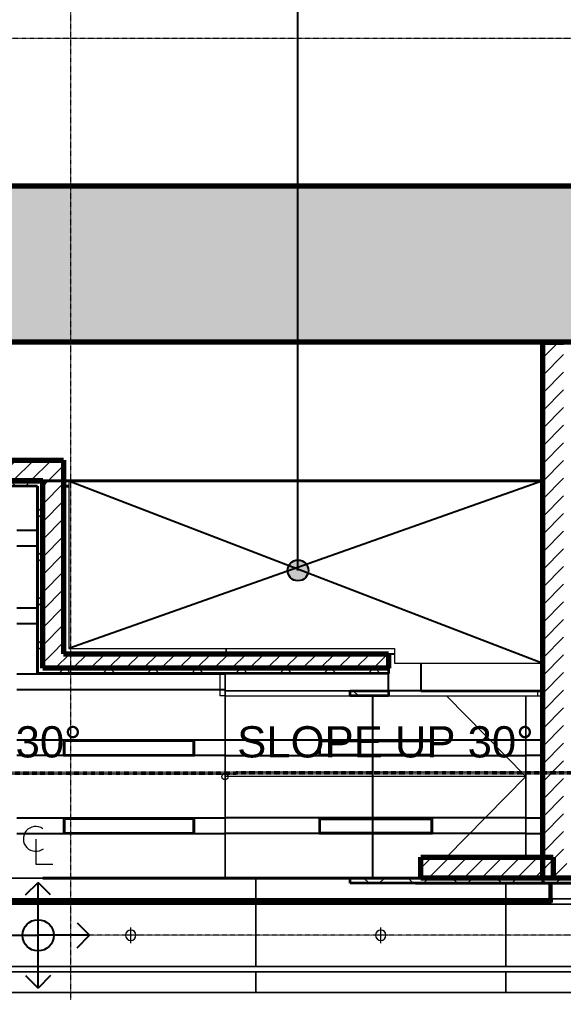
# Model space of a CAD drawing. Header units: millimetres. Extents: x -795739 to -715748, y -34378 to 22353.
# Drawn here: x -733776 to -728552, y 3029 to 12378 of the extents above; entities that cross this region are included whole.
import ezdxf
from ezdxf.xclip import XClip

# ---------------------------------------------------------------- set-up
doc = ezdxf.new("R2010")
doc.units = ezdxf.units.MM
doc.header["$XCLIPFRAME"] = 0
doc.linetypes.add('- SOM Dash 1_8_', pattern=[4.7625, 3.175, -1.5875])
doc.linetypes.add('DPA_Grid _ Level 100', pattern=[10, 5.5, -1.6, 1.3, -1.6])
for name, color, linetype, lineweight in [('_ _ A-DETL-OPENING', 1, 'Continuous', 25), ('A-ANNO-NOTE', 3, 'Continuous', 25), ('A-CLNG', 2, 'Continuous', 9), ('A-CLNG-PATT', 2, 'Continuous', 9), ('A-DETL', 1, 'Continuous', 70), ('A-DETL-GENF', 2, 'Continuous', 9), ('A-FLOR', 6, 'Continuous', 70), ('A-FLOR-E', 2, 'Continuous', 35), ('A-GLAZ-CURT', 2, 'Continuous', 9), ('A-ROOM-IDEN', 3, 'Continuous', 25), ('A-WALL', 5, 'Continuous', 35), ('A-WALL-FNSH', 2, 'Continuous', 35), ('A-WALL-PATT', 1, 'Continuous', 9), ('E-LITE-EQPM', 2, 'Continuous', 9), ('G-ANNO-SECL', 3, 'Continuous', 9), ('G-ANNO-TEXT', 3, 'Continuous', 9), ('I-WALL-E', 2, 'Continuous', 35), ('S-GRID', 251, 'Continuous', 9), ('WALL-E', 2, 'Continuous', 9)]:
    doc.layers.add(name, color=color, linetype=linetype, lineweight=lineweight)
doc.styles.add('Arial_2', font='arial.ttf', dxfattribs={"height": 300})
pattern_1 = [(45, (0, 0), (-84.852814, 84.852814), [])]
pattern_2 = [(45, (0, 0), (-212.13203, 212.13203), []), (135, (0, 0), (-212.13203, -212.13203), [])]

# ---------------------------------------------------------------- blocks, each defined once
blk = doc.blocks.new('Stair Slab ST_2 - Stair Slab ST_1-8282834-4282-01 ENLARGED LOWER PLATFORM LEVEL - REFLECTED CEILING PLAN - SHEET 3')
at = {"layer": 'A-FLOR', "lineweight": 25}
for p, q in [((-741632.1, 6284), (-741576.7, 6284)), ((-741632.1, 5929), (-741632.1, 6284)), ((-741322.3, 6194.3), (-741322.3, 5929)), ((-741322.3, 5929), (-741632.1, 5929))]:
    blk.add_line(p, q, dxfattribs=at)
at = {"layer": 'A-FLOR-E'}
blk.add_line((-741322.3, 5929), (-740152.3, 5929), dxfattribs=at)
blk = doc.blocks.new('Arrow-Stair_Ramp-Direction _EWP-Down_ - Arrow Stair Line-18596391-4282-01 ENLARGED LOWER PLATFORM LEVEL - REFLECTED CEILING PLAN - SHEET 3')
at = {"layer": 'A-DETL-GENF', "lineweight": 9}
for q in [(1821.3, 1525), (-304.8, 750), (1821.6, -25)]:
    blk.add_line((2583.2, 750), q, dxfattribs=at)
blk.add_circle((-304.8, 750), 30, dxfattribs=at)
blk = doc.blocks.new('DPA_AN_Setting out - Center-8732820-4282-01 ENLARGED LOWER PLATFORM LEVEL - REFLECTED CEILING PLAN - SHEET 3')
at = {"layer": 'A-ANNO-NOTE'}
for p, q in [((-1.206, 3.877), (0, 5.083)), ((1.206, 3.877), (0, 5.083)), ((0, 0), (0, 5.083)), ((-3.744, 1.206), (-4.95, 0)), ((3.744, 1.206), (4.95, 0)), ((-3.744, -1.206), (-4.95, 0)), ((-4.95, 0), (0, 0)), ((4.95, 0), (0, 0)), ((3.744, -1.206), (4.95, 0)), ((0, -5.083), (0, 0)), ((-1.206, -3.877), (0, -5.083)), ((1.206, -3.877), (0, -5.083))]:
    blk.add_line(p, q, dxfattribs=at)
blk.add_circle((0, 0), 1.5, dxfattribs=at)
blk = doc.blocks.new('M_Centreline - Centreline-12570908-4282-01 ENLARGED LOWER PLATFORM LEVEL - REFLECTED CEILING PLAN - SHEET 3')
at = {"layer": 'A-ANNO-NOTE', "lineweight": 18}
for p, q in [((-0.011, 0.592), (-0.011, -1.789)), ((-0.011, -1.789), (1.619, -1.789))]:
    blk.add_line(p, q, dxfattribs=at)
blk.add_arc((-0.011, 0.627), 1.191, 55.77551, 308.03717, dxfattribs=at)
blk = doc.blocks.new('*U1241')
at = {"layer": '_ _ A-DETL-OPENING'}
for p, q in [((50130, 4365), (45580.4, 2755.2)), ((45580.4, 4365), (50130, 2615.2))]:
    blk.add_line(p, q, dxfattribs=at)
at = {"layer": 'A-DETL', "lineweight": 9}
for p, q in [((45580.4, 4365), (45580.4, 2755.2)), ((50130, 4365), (45580.4, 4365)), ((50130, 2615.2), (50130, 4365)), ((45580.4, 2755.2), (48705.6, 2755.2)), ((48705.6, 2755.2), (48705.6, 2615.2)), ((48705.6, 2615.2), (50130, 2615.2))]:
    blk.add_line(p, q, dxfattribs=at)
at = {"layer": 'S-GRID', "linetype": 'DPA_Grid _ Level 100'}
for p, q in [((45600, -21374.7), (45600, 16961.2)), ((57901.1, 8615), (-15767.8, 8615)), ((57901.1, 0), (-15767.8, 0))]:
    blk.add_line(p, q, dxfattribs=at)
blk = doc.blocks.new('System Panel - DPA-AR_Metal Ceiling Rectangular Panel-13139259-4282-01 ENLARGED LOWER PLATFORM LEVEL - REFLECTED CEILING PLAN - SHEET 3')
at = {"layer": 'A-GLAZ-CURT'}
for p, q in [((-741107.4, 4129), (-743507.4, 4129)), ((-743507.4, 4129), (-743507.4, 3929)), ((-743507.4, 3929), (-743507.4, 4129)), ((-743507.4, 4129), (-741107.4, 4129)), ((-741107.4, 3929), (-741107.4, 4129)), ((-741107.4, 4129), (-741107.4, 3929)), ((-743507.4, 3929), (-741107.4, 3929)), ((-741107.4, 3929), (-743507.4, 3929))]:
    blk.add_line(p, q, dxfattribs=at)
blk = doc.blocks.new('System Panel - DPA-AR_Metal Ceiling Rectangular Panel-13144019-4282-01 ENLARGED LOWER PLATFORM LEVEL - REFLECTED CEILING PLAN - SHEET 3')
at = {"layer": 'A-GLAZ-CURT'}
for p, q in [((-729972.4, 4129), (-731507.4, 4129)), ((-731507.4, 4129), (-731507.4, 3929)), ((-731507.4, 3929), (-731507.4, 4129)), ((-731507.4, 4129), (-729972.4, 4129)), ((-729107.4, 4079), (-729972.4, 4079)), ((-729972.4, 4079), (-729107.4, 4079)), ((-729107.4, 3929), (-729107.4, 4079)), ((-729107.4, 4079), (-729107.4, 3929)), ((-731507.4, 3929), (-729107.4, 3929)), ((-729107.4, 3929), (-731507.4, 3929))]:
    blk.add_line(p, q, dxfattribs=at)
blk = doc.blocks.new('System Panel - DPA-AR_Metal Ceiling Rectangular Panel-13144020-4282-01 ENLARGED LOWER PLATFORM LEVEL - REFLECTED CEILING PLAN - SHEET 3')
at = {"layer": 'A-GLAZ-CURT'}
for p, q in [((-726707.4, 4079), (-729107.4, 4079)), ((-729107.4, 4079), (-729107.4, 3929)), ((-729107.4, 3929), (-729107.4, 4079)), ((-729107.4, 4079), (-726707.4, 4079)), ((-726707.4, 3929), (-726707.4, 4079)), ((-726707.4, 4079), (-726707.4, 3929)), ((-729107.4, 3929), (-728687.4, 3929)), ((-728687.4, 3929), (-729107.4, 3929)), ((-728667.4, 3929), (-726707.4, 3929)), ((-726707.4, 3929), (-728667.4, 3929))]:
    blk.add_line(p, q, dxfattribs=at)
blk = doc.blocks.new('System Panel - DPA-AR_Metal Ceiling Rectangular Panel-V27-4282-01 ENLARGED LOWER PLATFORM LEVEL - REFLECTED CEILING PLAN - SHEET 3')
at = {"layer": 'A-GLAZ-CURT'}
for p, q in [((-773182.4, 3879), (-775582.4, 3879)), ((-775582.4, 3879), (-775582.4, 3279)), ((-775582.4, 3279), (-775582.4, 3879)), ((-775582.4, 3879), (-773182.4, 3879)), ((-773182.4, 3279), (-773182.4, 3879)), ((-773182.4, 3879), (-773182.4, 3279)), ((-775582.4, 3279), (-773182.4, 3279)), ((-773182.4, 3279), (-775582.4, 3279))]:
    blk.add_line(p, q, dxfattribs=at)
blk = doc.blocks.new('*U553')
at = {"layer": 'A-CLNG'}
for p, q in [((45280.3, 4315), (45080.3, 4315)), ((45080.3, 4315), (45280.3, 4315)), ((45280.3, 2515), (45280.3, 4315)), ((45280.3, 4315), (45280.3, 2515)), ((47092.3, 2755.2), (47092.3, 2705)), ((47092.3, 2705), (47092.3, 2755.2)), ((47030.3, 2515), (45280.3, 2515)), ((45280.3, 2515), (47080.3, 2515)), ((47080.3, 550), (47080.3, 2515)), ((47080.3, 2515), (47080.3, 550)), ((47092.3, 2515), (48650.2, 2515)), ((48650.2, 2515), (47092.3, 2515)), ((49968.3, 2350), (47080.3, 2350)), ((47080.3, 2350), (47080.3, 550)), ((47080.3, 550), (47080.3, 2350)), ((47080.3, 2350), (49968.3, 2350)), ((50080.3, 2350), (49968.3, 2350)), ((49968.3, 2350), (50080.3, 2350)), ((49968.3, 2300), (49968.3, 750)), ((49968.3, 750), (49968.3, 2300)), ((49968.3, 750), (49968.3, 2300)), ((49968.3, 2300), (49968.3, 750)), ((45080.3, 550), (47080.3, 550)), ((47080.3, 550), (45080.3, 550)), ((47080.3, 550), (49968.3, 550)), ((49968.3, 550), (47080.3, 550)), ((49968.3, 500), (52129.3, 500)), ((52129.3, 500), (49968.3, 500))]:
    blk.add_line(p, q, dxfattribs=at)
at = {"layer": 'A-GLAZ-CURT'}
for name, p in [('System Panel - DPA-AR_Metal Ceiling Rectangular Panel-13139259-4282-01 ENLARGED LOWER PLATFORM LEVEL - REFLECTED CEILING PLAN - SHEET 3', (788482.4, -3579)), ('System Panel - DPA-AR_Metal Ceiling Rectangular Panel-13144019-4282-01 ENLARGED LOWER PLATFORM LEVEL - REFLECTED CEILING PLAN - SHEET 3', (778882.4, -3579)), ('System Panel - DPA-AR_Metal Ceiling Rectangular Panel-13144020-4282-01 ENLARGED LOWER PLATFORM LEVEL - REFLECTED CEILING PLAN - SHEET 3', (778882.4, -3579)), ('System Panel - DPA-AR_Metal Ceiling Rectangular Panel-V27-4282-01 ENLARGED LOWER PLATFORM LEVEL - REFLECTED CEILING PLAN - SHEET 3', (820557.4, -3579)), ('System Panel - DPA-AR_Metal Ceiling Rectangular Panel-V27-4282-01 ENLARGED LOWER PLATFORM LEVEL - REFLECTED CEILING PLAN - SHEET 3', (822957.4, -3579)), ('System Panel - DPA-AR_Metal Ceiling Rectangular Panel-V27-4282-01 ENLARGED LOWER PLATFORM LEVEL - REFLECTED CEILING PLAN - SHEET 3', (825357.4, -3579)), ('System Panel - DPA-AR_Metal Ceiling Rectangular Panel-13139259-4282-01 ENLARGED LOWER PLATFORM LEVEL - REFLECTED CEILING PLAN - SHEET 3', (788482.4, -4479)), ('System Panel - DPA-AR_Metal Ceiling Rectangular Panel-13139259-4282-01 ENLARGED LOWER PLATFORM LEVEL - REFLECTED CEILING PLAN - SHEET 3', (790882.4, -4479)), ('System Panel - DPA-AR_Metal Ceiling Rectangular Panel-13139259-4282-01 ENLARGED LOWER PLATFORM LEVEL - REFLECTED CEILING PLAN - SHEET 3', (793282.4, -4479))]:
    blk.add_blockref(name, p, dxfattribs=at)
blk = doc.blocks.new('LGF_DL_SAA_LowPower_DL1a - LGF_DL_SAA_LowPower_DL1a-8832329-4180-01 LOWER PLATFORM LEVEL - REFLECTED CEILING PLAN')
at = {"layer": 'A-DETL-GENF'}
for p, q in [((72.5, 0), (-72.5, 0)), ((0, 75), (0, -75))]:
    blk.add_line(p, q, dxfattribs=at)
blk.add_circle((0, 0), 50, dxfattribs=at)
blk = doc.blocks.new('L1_1_FLUORESCENT W DISFUSSER - 1195L x 595W x 85H - 36W-V109-4180-01 LOWER PLATFORM LEVEL - REFLECTED CEILING PLAN')
at = {"layer": 'E-LITE-EQPM'}
for p, q in [((-628.5, -75), (-628.5, 75)), ((-628.5, 75), (628.5, 75)), ((-628.5, 75), (-628.5, -75)), ((628.5, 75), (-628.5, 75)), ((-615.8, 62.3), (-615.8, -62.3)), ((615.8, 62.3), (-615.8, 62.3)), ((615.8, -62.3), (615.8, 62.3)), ((628.5, 75), (628.5, -75)), ((628.5, -75), (628.5, 75)), ((628.5, -75), (-628.5, -75)), ((-628.5, -75), (628.5, -75)), ((-615.8, -62.3), (615.8, -62.3))]:
    blk.add_line(p, q, dxfattribs=at)
blk = doc.blocks.new('L1_1_FLUORESCENT W DISFUSSER - 1195L x 595W x 85H - 36W-V108-4180-01 LOWER PLATFORM LEVEL - REFLECTED CEILING PLAN')
at = {"layer": 'E-LITE-EQPM'}
for p, q in [((-735437.4, 4554), (-735437.4, 4704)), ((-735437.4, 4704), (-734348.8, 4704)), ((-734348.8, 4704), (-735437.4, 4704)), ((-735437.4, 4704), (-735437.4, 4554)), ((-735426.4, 4566.7), (-735426.4, 4691.3)), ((-735426.4, 4691.3), (-734359.8, 4691.3)), ((-734359.8, 4691.3), (-735426.4, 4691.3)), ((-735426.4, 4691.3), (-735426.4, 4566.7)), ((-735426.4, 4691.3), (-735426.4, 4566.7)), ((-734359.8, 4691.3), (-735426.4, 4691.3)), ((-734359.8, 4691.3), (-734359.8, 4566.7)), ((-734359.8, 4566.7), (-734359.8, 4691.3)), ((-734359.8, 4566.7), (-734359.8, 4691.3)), ((-734348.8, 4704), (-734348.8, 4554)), ((-734348.8, 4554), (-734348.8, 4704)), ((-734348.8, 4554), (-735437.4, 4554)), ((-735437.4, 4554), (-734348.8, 4554)), ((-734359.8, 4566.7), (-735426.4, 4566.7)), ((-735426.4, 4566.7), (-734359.8, 4566.7)), ((-735426.4, 4566.7), (-734359.8, 4566.7))]:
    blk.add_line(p, q, dxfattribs=at)
blk = doc.blocks.new('C-1-PP19-AR-4180-01-B_20250908-040939_EXDOWNLIGHT')
at = {"layer": 'E-LITE-EQPM'}
for name, p in [('L1_1_FLUORESCENT W DISFUSSER - 1195L x 595W x 85H - 36W-V109-4180-01 LOWER PLATFORM LEVEL - REFLECTED CEILING PLAN', (11957.5, 1800)), ('L1_1_FLUORESCENT W DISFUSSER - 1195L x 595W x 85H - 36W-V108-4180-01 LOWER PLATFORM LEVEL - REFLECTED CEILING PLAN', (749220.4, -2829)), ('L1_1_FLUORESCENT W DISFUSSER - 1195L x 595W x 85H - 36W-V109-4180-01 LOWER PLATFORM LEVEL - REFLECTED CEILING PLAN', (11957.5, 1050)), ('L1_1_FLUORESCENT W DISFUSSER - 1195L x 595W x 85H - 36W-V108-4180-01 LOWER PLATFORM LEVEL - REFLECTED CEILING PLAN', (749220.4, -3579))]:
    blk.add_blockref(name, p, dxfattribs=at)
at = {"layer": 'E-LITE-EQPM', "extrusion": (0, 0, -1), "rotation": 180}
for p in [(-11975, 0), (-14375, 0)]:
    blk.add_blockref('LGF_DL_SAA_LowPower_DL1a - LGF_DL_SAA_LowPower_DL1a-8832329-4180-01 LOWER PLATFORM LEVEL - REFLECTED CEILING PLAN', p, dxfattribs=at)

msp = doc.modelspace()

# ---------------------------------------------------------------- hatches: boundary and pattern name
at = {"layer": 'A-CLNG-PATT', "lineweight": 25}
h = msp.add_hatch(dxfattribs=at)
h.set_pattern_fill('FP_13', color=256, style=0, pattern_type=2)
h.set_pattern_definition([(180, (-731760, 5304), (-5e-13, -4414), [3600, 0]), (0, (-735360, 4704), (0, -4414), [3600, 0]), (90, (-731760.2, 3804), (3600, -2e-13), [4414, 0]), (90, (-735360.2, 3804), (3600, -2e-13), [4414, 0]), (180, (-731760, 5936), (-5e-13, -4414), [3600, 0]), (0, (-735360, 5454), (0, -4414), [3600, 0]), (180, (-731760, 6086), (-5e-13, -4414), [3600, 0]), (0, (-735360, 3954), (0, -4414), [3600, 0]), (0, (-735360, 4554), (0, -4414), [3600, 0]), (180, (-731760, 6568), (-5e-13, -4414), [3600, 0]), (180, (-731760, 6718), (-5e-13, -4414), [3600, 0]), (180, (-731760, 8068), (-5e-13, -4414), [3600, 0]), (0, (-735360, 7468), (0, -4414), [3600, 0]), (0, (-735360, 7318), (0, -4414), [3600, 0])])
h.paths.add_polyline_path([(-731802, 4129), (-731802, 6094), (-733602, 6094), (-733602, 7894), (-733802, 7894), (-733802, 4129), (-731802, 4129)])
h = msp.add_hatch(dxfattribs=at)
h.set_pattern_fill('FP_6', color=256, style=0, pattern_type=2)
h.set_pattern_definition([(180, (-588470, 7319), (5e-13, -4414), [3117.69, 0]), (0, (-591588, 6719), (0, -4414), [3117.69, 0]), (90, (-588470, 5819), (3117.69, -2e-13), [4414, 0]), (90, (-591587.8, 5819), (3117.69, -2e-13), [4414, 0]), (180, (-588470, 7951), (5e-13, -4414), [3117.69, 0]), (0, (-591588, 7469), (0, -4414), [3117.69, 0]), (180, (-588470, 8101), (5e-13, -4414), [3117.69, 0]), (0, (-591588, 5969), (0, -4414), [3117.69, 0]), (0, (-591588, 6569), (0, -4414), [3117.69, 0]), (180, (-588470, 8583), (5e-13, -4414), [3117.69, 0]), (180, (-588470, 8733), (5e-13, -4414), [3117.69, 0]), (180, (-588470, 10083), (5e-13, -4414), [3117.69, 0]), (0, (-591588, 9483), (0, -4414), [3117.69, 0]), (0, (-591588, 9333), (0, -4414), [3117.69, 0])])
h.paths.add_polyline_path([(-730232.2, 6284), (-730176.8, 6284), (-730176.8, 6334.3), (-731790, 6334.3), (-731790, 6284), (-730752.6, 6284)])
h = msp.add_hatch(dxfattribs=at)
h.set_pattern_fill('FP_7', color=256, style=0, pattern_type=2)
h.set_pattern_definition([(180, (-593208.3, 7704), (-5e-13, -4414), [3117.69, 0]), (0, (-596326, 7104), (0, -4414), [3117.69, 0]), (90, (-593208.3, 6204), (3117.69, -2e-13), [4414, 0]), (90, (-596326, 6204), (3117.69, -2e-13), [4414, 0]), (180, (-593208.3, 8336), (-5e-13, -4414), [3117.69, 0]), (0, (-596326, 7854), (0, -4414), [3117.69, 0]), (180, (-593208.3, 8486), (-5e-13, -4414), [3117.69, 0]), (0, (-596326, 6354), (0, -4414), [3117.69, 0]), (0, (-596326, 6954), (0, -4414), [3117.69, 0]), (180, (-593208.3, 8968), (-5e-13, -4414), [3117.69, 0]), (180, (-593208.3, 9118), (-5e-13, -4414), [3117.69, 0]), (180, (-593208.3, 10468), (-5e-13, -4414), [3117.69, 0]), (0, (-596326, 9868), (0, -4414), [3117.69, 0]), (0, (-596326, 9718), (0, -4414), [3117.69, 0])])
h.paths.add_polyline_path([(-729922.3, 4129), (-729922.3, 4329), (-728914.1, 4329), (-728914.1, 5879), (-730602, 5879), (-730602, 5929), (-731802, 5929), (-731802, 4129), (-729972.4, 4129)])
h = msp.add_hatch(dxfattribs=at)
h.set_pattern_fill('FP_5', color=256, style=0, pattern_type=2)
h.set_pattern_definition([(180, (-732588, 5305), (-5e-13, -4414), [3600, 0]), (0, (-736188, 4705), (0, -4414), [3600, 0]), (90, (-732588, 3805), (3600, -2e-13), [4414, 0]), (90, (-736188, 3805), (3600, -2e-13), [4414, 0]), (180, (-732588, 5937), (-5e-13, -4414), [3600, 0]), (0, (-736188, 5455), (0, -4414), [3600, 0]), (180, (-732588, 6087), (-5e-13, -4414), [3600, 0]), (0, (-736188, 3955), (0, -4414), [3600, 0]), (0, (-736188, 4555), (0, -4414), [3600, 0]), (180, (-732588, 6569), (-5e-13, -4414), [3600, 0]), (180, (-732588, 6719), (-5e-13, -4414), [3600, 0]), (180, (-732588, 8069), (-5e-13, -4414), [3600, 0]), (0, (-736188, 7469), (0, -4414), [3600, 0]), (0, (-736188, 7319), (0, -4414), [3600, 0])])
h.paths.add_polyline_path([(-728752.4, 4329), (-728752.4, 5929), (-728802, 5929), (-728802, 5879), (-728914.1, 5879), (-728914.1, 4329), (-728898.9, 4329)])
at = {"layer": 'A-ROOM-IDEN'}
h = msp.add_hatch(color=256, dxfattribs=at)
edge = h.paths.add_edge_path()
edge.add_arc((-731101.8, 7084.5), 100, 0, 360)
at = {"layer": 'A-WALL-PATT', "lineweight": 9}
h = msp.add_hatch(dxfattribs=at)
h.set_pattern_fill('FP_1', color=256, style=0, pattern_type=2)
h.set_pattern_definition([(50, (0, 0), (728.7365, -63.7558), [76.2, -838.2]), (355, (0, 0), (-140.9716, 764.2276), [60.96, -670.56]), (100.451, (60.7, -5.3), (587.77, 700.46675), [64.76, -712.36]), (46.184, (0, 203.2), (1084.3162, -168.171), [114.3, -1257.3]), (96.636, (90.4, 189.2), (949.6099, 989.7098), [97.14, -1068.54]), (351.184, (0, 203.2), (949.6206, 989.7012), [91.44, -1005.84]), (21, (101.6, 152.4), (606.45787, -409.06057), [76.2, -838.2]), (326, (101.6, 152.4), (247.20834, 736.7529), [60.96, -670.56]), (71.451, (152.14, 118.3), (853.66825, 327.6855), [64.76, -712.36]), (37.5, (0, 0), (12.35469, 338.22012), [33.528, -628.904, 33.528, -647.192, -673.1]), (37.5, (0, 0), (12.35469, 338.22012), [-1343.152, 33.528, -639.572]), (7.5, (0, 0), (267.27887, 400.72213), [33.528, -354.584, 33.528, -613.664, -256.54]), (7.5, (0, 0), (267.27887, 400.72213), [-1035.304, 33.528, -223.012]), (327.5, (-226.57, 0), (542.36333, -22.91534), [33.528, -220.472, 33.528, -758.952, -1051.56]), (327.5, (-226.57, 0), (542.36333, -22.91534), [-1046.48, 33.528, -1018.032]), (317.5, (-328.17, 0), (592.51696, 101.7071), [33.528, -296.672, 33.528, -492.76, -746.76]), (317.5, (-328.17, 0), (592.51696, 101.7071), [-856.488, 33.528, -713.232])])
h.paths.add_polyline_path([(-743522.4, 9279), (-720978.4, 9279), (-720978.4, 10779), (-743522.4, 10779)])
h = msp.add_hatch(dxfattribs=at)
h.set_pattern_fill('FP_2', color=256, style=0, pattern_type=2)
h.set_pattern_definition(pattern_1)
h.paths.add_polyline_path([(-728580.5, 4269), (-728552.4, 4269), (-728552.4, 9279), (-728752.4, 9279), (-728752.4, 4269)])
h = msp.add_hatch(dxfattribs=at)
h.set_pattern_fill('FP_2', color=256, style=0, pattern_type=2)
h.set_pattern_definition(pattern_1)
h.paths.add_polyline_path([(-733552, 7944), (-733352, 7944), (-733352, 8144), (-755057.4, 8144), (-755057.4, 7944), (-741758.5, 7944), (-741780.9, 7954), (-741982.4, 7954), (-741982.4, 8044), (-741952.4, 8044), (-741939, 8074), (-741872, 8044), (-740782.4, 8044), (-740782.4, 7954), (-741670.5, 7954), (-741648.2, 7944), (-739358.5, 7944), (-739380.9, 7954), (-739582.4, 7954), (-739582.4, 8044), (-739552.4, 8044), (-739539, 8074), (-739472, 8044), (-738382.4, 8044), (-738382.4, 7954), (-739270.5, 7954), (-739248.2, 7944), (-734010.6, 7944)])
h = msp.add_hatch(dxfattribs=at)
h.set_pattern_fill('FP_3', color=256, style=0, pattern_type=2)
h.set_pattern_definition(pattern_2)
h.paths.add_polyline_path([(-733602, 7894), (-733552, 7894), (-733552, 7944), (-739248.2, 7944), (-739136.2, 7894), (-734010.6, 7894)])
h.paths.add_polyline_path([(-739780.1, 7894), (-739246.6, 7894), (-739358.5, 7944), (-741648.2, 7944), (-741536.2, 7894), (-739848, 7894)])
h.paths.add_polyline_path([(-741646.6, 7894), (-741758.5, 7944), (-751479.4, 7944), (-751479.4, 7894), (-741680.6, 7894)])
h = msp.add_hatch(dxfattribs=at)
h.set_pattern_fill('FP_3', color=256, style=0, pattern_type=2)
h.set_pattern_definition(pattern_2)
h.paths.add_polyline_path([(-733552, 6144), (-733552, 7894), (-733602, 7894), (-733602, 6144)])
h = msp.add_hatch(dxfattribs=at)
h.set_pattern_fill('FP_2', color=256, style=0, pattern_type=2)
h.set_pattern_definition(pattern_1)
h.paths.add_polyline_path([(-733352, 6284), (-733352, 7944), (-733552, 7944), (-733552, 6284)])
h = msp.add_hatch(dxfattribs=at)
h.set_pattern_fill('FP_2', color=256, style=0, pattern_type=2)
h.set_pattern_definition(pattern_1)
h.paths.add_polyline_path([(-733552, 6144), (-730232.2, 6144), (-730232.2, 6284), (-733552, 6284)])
h = msp.add_hatch(dxfattribs=at)
h.set_pattern_fill('FP_3', color=256, style=0, pattern_type=2)
h.set_pattern_definition(pattern_2)
h.paths.add_polyline_path([(-733602, 6094), (-730232.2, 6094), (-730232.2, 6144), (-733602, 6144)])
h = msp.add_hatch(dxfattribs=at)
h.set_pattern_fill('FP_3', color=256, style=0, pattern_type=2)
h.set_pattern_definition(pattern_2)
h.paths.add_polyline_path([(-730232.2, 5879), (-730232.2, 5929), (-730602, 5929), (-730602, 5879)])
h = msp.add_hatch(dxfattribs=at)
h.set_pattern_fill('FP_2', color=256, style=0, pattern_type=2)
h.set_pattern_definition(pattern_1)
h.paths.add_polyline_path([(-729922.3, 4129), (-728652.4, 4129), (-728652.4, 4329), (-729922.3, 4329)])
h = msp.add_hatch(dxfattribs=at)
h.set_pattern_fill('FP_2', color=256, style=0, pattern_type=2)
h.set_pattern_definition(pattern_1)
h.paths.add_polyline_path([(-721521.4, 4129), (-720978.4, 4129), (-720978.4, 4269), (-728752.4, 4269), (-728752.4, 4129), (-722064.4, 4129)])
h = msp.add_hatch(dxfattribs=at)
h.set_pattern_fill('FP_3', color=256, style=0, pattern_type=2)
h.set_pattern_definition(pattern_2)
h.paths.add_polyline_path([(-730602, 4079), (-728752.4, 4079), (-728752.4, 4129), (-730602, 4129)])
h = msp.add_hatch(dxfattribs=at)
h.set_pattern_fill('FP_3', color=256, style=0, pattern_type=2)
h.set_pattern_definition(pattern_2)
h.paths.add_polyline_path([(-721182, 4079), (-720978.4, 4079), (-720978.4, 4129), (-728752.4, 4129), (-728752.4, 4079), (-721249.9, 4079)])

# ---------------------------------------------------------------- linework, layer by layer
at = {"layer": 'A-FLOR-E'}
for p, q in [((-720978.4, 9279), (-745021.2, 9279)), ((-745021.2, 9279), (-726702, 9279)), ((-726702, 9279), (-745021.2, 9279)), ((-733602, 6094), (-733602, 7894)), ((-728752.4, 6284), (-728752.4, 7944)), ((-728752.4, 4329), (-728752.4, 5929)), ((-726502, 4129), (-728752.4, 4129)), ((-726702, 4079), (-729972.4, 4079))]:
    msp.add_line(p, q, dxfattribs=at)
at = {"layer": 'A-ROOM-IDEN'}
msp.add_line((-731101.8, 7084.5), (-731101.8, 16420.3), dxfattribs=at)
msp.add_circle((-731101.8, 7084.5), 100, dxfattribs=at)
at = {"layer": 'A-WALL', "color": 7, "lineweight": 70}
for p, q in [((-743522.4, 10779), (-720978.4, 10779)), ((-720978.4, 9279), (-743522.4, 9279)), ((-728752.4, 4269), (-728752.4, 9279)), ((-728752.4, 9279), (-728552.4, 9279)), ((-738382.4, 8144), (-733352, 8144)), ((-733352, 8144), (-733352, 7944)), ((-738382.4, 7944), (-733552, 7944)), ((-733552, 7944), (-738382.4, 7944)), ((-733552, 6284), (-733552, 7944)), ((-733352, 7944), (-733352, 6284)), ((-733552, 6144), (-733552, 6284)), ((-733352, 6284), (-730232.2, 6284)), ((-730232.2, 6284), (-730232.2, 6144)), ((-730232.2, 6144), (-733552, 6144)), ((-729922.3, 4129), (-729922.3, 4329)), ((-729922.3, 4329), (-728652.4, 4329)), ((-728652.4, 4329), (-728652.4, 4129)), ((-728752.4, 4129), (-728752.4, 4269)), ((-728652.4, 4129), (-729922.3, 4129)), ((-720978.4, 4129), (-728752.4, 4129))]:
    msp.add_line(p, q, dxfattribs=at)
at = {"layer": 'A-WALL-FNSH', "color": 250}
for p, q in [((-733602, 7894), (-738382.4, 7894)), ((-733602, 6144), (-733602, 7894)), ((-733552, 7944), (-733552, 7894)), ((-733552, 7894), (-733552, 6144)), ((-733602, 6094), (-733602, 6144)), ((-730232.2, 6094), (-733602, 6094)), ((-733552, 6144), (-730232.2, 6144)), ((-730232.2, 6144), (-730232.2, 6094)), ((-730602, 5879), (-730602, 5929)), ((-730602, 5929), (-730232.2, 5929)), ((-730232.2, 5929), (-730232.2, 5879)), ((-730232.2, 5879), (-730602, 5879)), ((-730602, 4129), (-728752.4, 4129)), ((-730602, 4079), (-730602, 4129)), ((-728752.4, 4129), (-728752.4, 4079)), ((-728752.4, 4079), (-728752.4, 4129)), ((-728752.4, 4129), (-720978.4, 4129)), ((-728752.4, 4079), (-730602, 4079)), ((-720978.4, 4079), (-728752.4, 4079))]:
    msp.add_line(p, q, dxfattribs=at)
at = {"layer": 'G-ANNO-SECL', "linetype": 'DPA_Grid _ Level 100', "lineweight": 50}
msp.add_line((-793911.1, 5128.6), (-721435.3, 5139.9), dxfattribs=at)
at = {"layer": 'I-WALL-E'}
for p, q in [((-733602.1, 7894), (-733602.1, 6094)), ((-733602.1, 6094), (-733602.1, 7894)), ((-733602, 7944), (-733552.1, 7944)), ((-733552.1, 7944), (-733602, 7944)), ((-733582, 7944), (-731931.1, 7944)), ((-732240.3, 7944), (-733582, 7944)), ((-732240.3, 7944), (-733552.1, 7944)), ((-733552.1, 7944), (-731931.1, 7944)), ((-733552.1, 7894), (-733552.1, 6144)), ((-733552.1, 6144), (-733552.1, 7894)), ((-733302, 7894), (-733352, 7894)), ((-733352, 7894), (-733302, 7894)), ((-733352, 7894), (-733302, 7894)), ((-733302, 7894), (-733352, 7894)), ((-729240.3, 7944), (-732240.3, 7944)), ((-729240.3, 7944), (-732240.3, 7944)), ((-731931.1, 7944), (-728949.2, 7944)), ((-731931.1, 7944), (-728949.2, 7944)), ((-728752.4, 7944), (-729240.3, 7944)), ((-728752.4, 7944), (-729240.3, 7944)), ((-728949.2, 7944), (-728752.4, 7944)), ((-728949.2, 7944), (-728752.4, 7944)), ((-731388.8, 4129), (-733552, 4129)), ((-733552, 4129), (-731673, 4129)), ((-731673, 4129), (-728914.1, 4129)), ((-728914.1, 4129), (-731388.8, 4129)), ((-728673, 4079), (-729972.4, 4079)), ((-729972.4, 4079), (-728388.8, 4079)), ((-728687.4, 4079), (-728687.4, 3914)), ((-728687.4, 4079), (-728667.4, 4079)), ((-726702, 4079), (-728673, 4079)), ((-728667.4, 3894), (-728667.4, 4079)), ((-728687.4, 3914), (-728687.4, 3929)), ((-728667.4, 3929), (-728667.4, 3894)), ((-728687.4, 3914), (-736537.8, 3914)), ((-736537.8, 3914), (-728687.4, 3914)), ((-728687.4, 3894), (-736537.8, 3894)), ((-736537.8, 3894), (-728687.4, 3894)), ((-728667.4, 3894), (-728687.4, 3894)), ((-728687.4, 3894), (-728667.4, 3894))]:
    msp.add_line(p, q, dxfattribs=at)
at = {"layer": 'I-WALL-E', "color": 8, "linetype": '- SOM Dash 1_8_'}
for p, q in [((-728802.4, 4079), (-728552.4, 4079)), ((-728552.4, 4079), (-728802.4, 4079))]:
    msp.add_line(p, q, dxfattribs=at)
at = {"layer": 'WALL-E'}
for p, q in [((-731931.1, 7944), (-733602, 7944)), ((-728752.4, 7944), (-733602, 7944)), ((-733602, 7944), (-728752.4, 7944)), ((-733602, 7944), (-733552, 7944)), ((-733602, 7944), (-733552, 7944)), ((-733602, 7894), (-733602, 6094)), ((-733602, 6094), (-733602, 7894)), ((-733602, 7894), (-733602, 6094)), ((-733602, 6144), (-733602, 7894)), ((-733552, 7944), (-733552, 6144)), ((-733552, 7894), (-733552, 7944)), ((-733552, 6144), (-733552, 7894)), ((-733352, 7894), (-733302, 7894)), ((-728949.2, 7944), (-731931.1, 7944)), ((-728752.4, 7944), (-728949.2, 7944)), ((-730176.8, 6284), (-730232.2, 6284)), ((-733602, 6094), (-733602, 6144)), ((-731790, 6144), (-733552, 6144)), ((-733552, 6144), (-731853.6, 6144)), ((-731853.6, 6094), (-733552, 6094)), ((-733552, 6094), (-731852, 6094)), ((-731853.6, 6144), (-731790, 6144)), ((-731852, 6094), (-731853.6, 6094)), ((-731852, 6144), (-731802, 6144)), ((-731802, 6144), (-731852, 6144)), ((-731852, 6094), (-731852, 5879)), ((-731802, 6094), (-731790, 6094)), ((-731476.3, 6094), (-731802, 6094)), ((-731802, 5879), (-731802, 6094)), ((-731802, 6094), (-731802, 5879)), ((-730232.2, 6144), (-731790, 6144)), ((-731790, 6094), (-730232.2, 6094)), ((-731505, 6144), (-731519.2, 6144)), ((-731519.2, 6094), (-731505, 6094)), ((-731502, 6144), (-731504, 6144)), ((-731504, 6094), (-731502, 6094)), ((-731176.3, 6094), (-731494.2, 6094)), ((-731494.2, 6094), (-731476.3, 6094)), ((-731205, 6144), (-731219.2, 6144)), ((-731219.2, 6094), (-731205, 6094)), ((-731202, 6144), (-731204, 6144)), ((-731204, 6094), (-731202, 6094)), ((-730876.3, 6094), (-731194.2, 6094)), ((-731194.2, 6094), (-731176.3, 6094)), ((-730905, 6144), (-730919.2, 6144)), ((-730919.2, 6094), (-730905, 6094)), ((-730902, 6144), (-730904, 6144)), ((-730904, 6094), (-730902, 6094)), ((-730576.3, 6094), (-730894.2, 6094)), ((-730894.2, 6094), (-730876.3, 6094)), ((-730605, 6144), (-730619.2, 6144)), ((-730619.2, 6094), (-730605, 6094)), ((-730602, 6144), (-730604, 6144)), ((-730604, 6094), (-730602, 6094)), ((-730276.3, 6094), (-730594.2, 6094)), ((-730594.2, 6094), (-730576.3, 6094)), ((-730305, 6144), (-730319.2, 6144)), ((-730319.2, 6094), (-730305, 6094)), ((-730302, 6144), (-730304, 6144)), ((-730304, 6094), (-730302, 6094)), ((-730232.2, 6094), (-730294.2, 6094)), ((-730294.2, 6094), (-730276.3, 6094)), ((-731802, 5929), (-731484.9, 5929)), ((-728914.1, 5929), (-731802, 5929)), ((-731802, 5929), (-731802, 5879)), ((-731802, 5879), (-731802, 5929)), ((-731500, 5929), (-731502, 5929)), ((-731502, 5929), (-731184.9, 5929)), ((-731484.9, 5929), (-731499, 5929)), ((-731200, 5929), (-731202, 5929)), ((-731202, 5929), (-730884.9, 5929)), ((-731184.9, 5929), (-731199, 5929)), ((-730900, 5929), (-730902, 5929)), ((-730902, 5929), (-730584.9, 5929)), ((-730884.9, 5929), (-730899, 5929)), ((-730600, 5929), (-730602, 5929)), ((-730602, 5929), (-730284.9, 5929)), ((-730584.9, 5929), (-730599, 5929)), ((-730300, 5929), (-730302, 5929)), ((-730300, 5929), (-730302, 5929)), ((-730302, 5929), (-729984.9, 5929)), ((-730284.9, 5929), (-730299, 5929)), ((-730284.9, 5929), (-730299, 5929)), ((-728802, 5929), (-730232.2, 5929)), ((-730000, 5929), (-730002, 5929)), ((-730000, 5929), (-730002, 5929)), ((-730002, 5929), (-729684.9, 5929)), ((-729984.9, 5929), (-729999, 5929)), ((-729984.9, 5929), (-729999, 5929)), ((-729700, 5929), (-729702, 5929)), ((-729700, 5929), (-729702, 5929)), ((-729702, 5929), (-729384.9, 5929)), ((-729684.9, 5929), (-729699, 5929)), ((-729684.9, 5929), (-729699, 5929)), ((-729400, 5929), (-729402, 5929)), ((-729400, 5929), (-729402, 5929)), ((-729402, 5929), (-729084.9, 5929)), ((-729384.9, 5929), (-729399, 5929)), ((-729384.9, 5929), (-729399, 5929)), ((-729100, 5929), (-729102, 5929)), ((-729100, 5929), (-729102, 5929)), ((-729102, 5929), (-728802, 5929)), ((-729084.9, 5929), (-729099, 5929)), ((-729084.9, 5929), (-729099, 5929)), ((-728752.4, 5929), (-728914.1, 5929)), ((-728802, 5929), (-728802, 5879)), ((-728752.4, 5929), (-728802, 5929)), ((-731802, 5879), (-731852, 5879)), ((-731802, 5879), (-728914.1, 5879)), ((-730302, 5879), (-730300, 5879)), ((-730299, 5879), (-730284.9, 5879)), ((-730232.2, 5879), (-728802, 5879)), ((-730002, 5879), (-730000, 5879)), ((-729999, 5879), (-729984.9, 5879)), ((-729702, 5879), (-729700, 5879)), ((-729699, 5879), (-729684.9, 5879)), ((-729402, 5879), (-729400, 5879)), ((-729399, 5879), (-729384.9, 5879)), ((-729102, 5879), (-729100, 5879)), ((-729099, 5879), (-729084.9, 5879)), ((-728914.1, 5879), (-728752.4, 5879)), ((-726752, 4129), (-736336.8, 4129)), ((-734050.5, 4129), (-731850.5, 4129)), ((-733552, 4129), (-728914.1, 4129)), ((-731673, 4129), (-733552, 4129)), ((-731850.5, 4129), (-728914.1, 4129)), ((-728914.1, 4129), (-731673, 4129)), ((-730300, 4129), (-730302, 4129)), ((-730284.9, 4129), (-730299, 4129)), ((-730000, 4129), (-730002, 4129)), ((-729984.9, 4129), (-729999, 4129)), ((-729700, 4129), (-729702, 4129)), ((-729684.9, 4129), (-729699, 4129)), ((-729400, 4129), (-729402, 4129)), ((-729384.9, 4129), (-729399, 4129)), ((-729100, 4129), (-729102, 4129)), ((-729084.9, 4129), (-729099, 4129)), ((-728760.2, 4129), (-728765.2, 4129)), ((-730302, 4079), (-730300, 4079)), ((-730299, 4079), (-730284.9, 4079)), ((-730002, 4079), (-730000, 4079)), ((-729999, 4079), (-729984.9, 4079)), ((-726702, 4079), (-729972.4, 4079)), ((-729972.4, 4079), (-726702, 4079)), ((-729972.4, 4079), (-728673, 4079)), ((-726752, 4079), (-729972.4, 4079)), ((-729972.4, 4079), (-726752, 4079)), ((-728628.8, 4079), (-729972.4, 4079)), ((-729702, 4079), (-729700, 4079)), ((-729699, 4079), (-729684.9, 4079)), ((-729402, 4079), (-729400, 4079)), ((-729399, 4079), (-729384.9, 4079)), ((-729102, 4079), (-729100, 4079)), ((-729099, 4079), (-729084.9, 4079)), ((-728765.2, 4079), (-728760.2, 4079)), ((-728673, 4079), (-726752, 4079)), ((-726752, 4079), (-728628.8, 4079))]:
    msp.add_line(p, q, dxfattribs=at)

# ---------------------------------------------------------------- block references
for name in ['*U1241', '*U553']:
    msp.add_blockref(name, (-778882.4, 3579))
ref = msp.add_blockref('C-1-PP19-AR-4180-01-B_20250908-040939_EXDOWNLIGHT', (-744682.4, 3579))
XClip(ref).set_block_clipping_path([(-45801.3280238605, -9620.0077451947), (23704.0078937773, 10334.9999958097)])
at = {"layer": 'A-ANNO-NOTE', "xscale": 100, "yscale": 100, "zscale": 100}
for name, p in [('M_Centreline - Centreline-12570908-4282-01 ENLARGED LOWER PLATFORM LEVEL - REFLECTED CEILING PLAN - SHEET 3', (-733618.2, 4442)), ('DPA_AN_Setting out - Center-8732820-4282-01 ENLARGED LOWER PLATFORM LEVEL - REFLECTED CEILING PLAN - SHEET 3', (-733597.4, 3579))]:
    msp.add_blockref(name, p, dxfattribs=at)
at = {"layer": 'A-DETL-GENF'}
msp.add_blockref('Arrow-Stair_Ramp-Direction _EWP-Down_ - Arrow Stair Line-18596391-4282-01 ENLARGED LOWER PLATFORM LEVEL - REFLECTED CEILING PLAN - SHEET 3', (-731497.2, 4354), dxfattribs=at)
at = {"layer": 'A-FLOR-E'}
msp.add_blockref('Stair Slab ST_2 - Stair Slab ST_1-8282834-4282-01 ENLARGED LOWER PLATFORM LEVEL - REFLECTED CEILING PLAN - SHEET 3', (11399.9, 0), dxfattribs=at)

# ---------------------------------------------------------------- texts
at = {"layer": 'G-ANNO-TEXT', "color": 7, "char_height": 300, "width": 3511.391, "attachment_point": 1, "style": 'Arial_2'}
for insert in [(-736025.6, 5587.7), (-731685.6, 5587.7)]:
    msp.add_mtext('SLOPE UP 30°', dxfattribs=dict(at, insert=insert))

doc.saveas('drawing.dxf')
